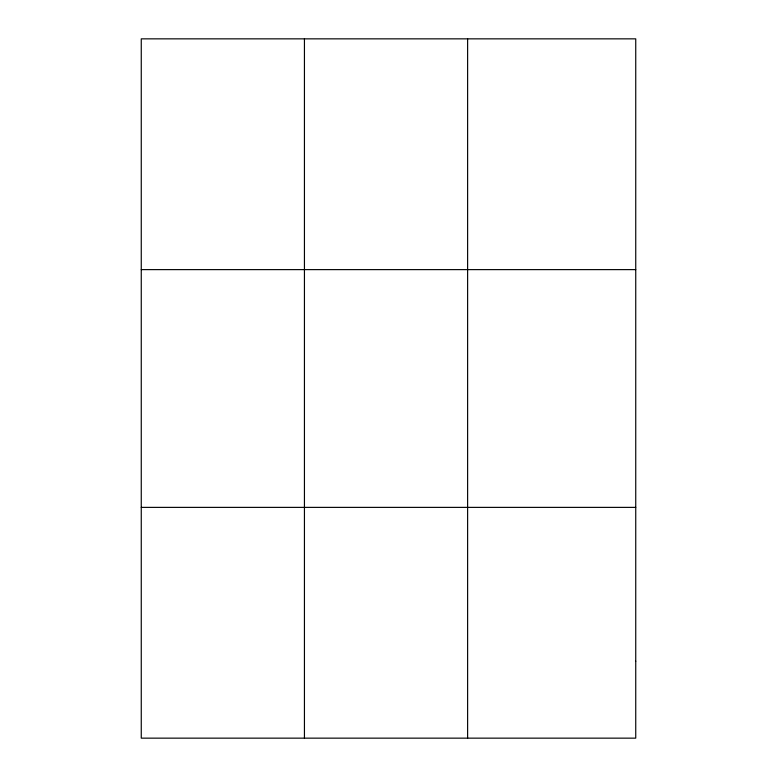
<?xml version="1.0" encoding="UTF-8"?>
<svg xmlns="http://www.w3.org/2000/svg" width="777" height="777" viewBox="0 0 777 777"><rect width="100%" height="100%" fill="white"/><g stroke="black" fill="none" stroke-linecap="round" stroke-linejoin="round"><path stroke-width="1.17" d="M141.259 269.619L635.741 269.619M141.259 507.381L635.741 507.381M467.618 38.85L467.618 738.15M304.438 38.85L304.438 738.15M635.741 661.227L635.741 738.15L141.259 738.15L141.259 38.85L635.741 38.85L635.741 661.227"/></g></svg>
